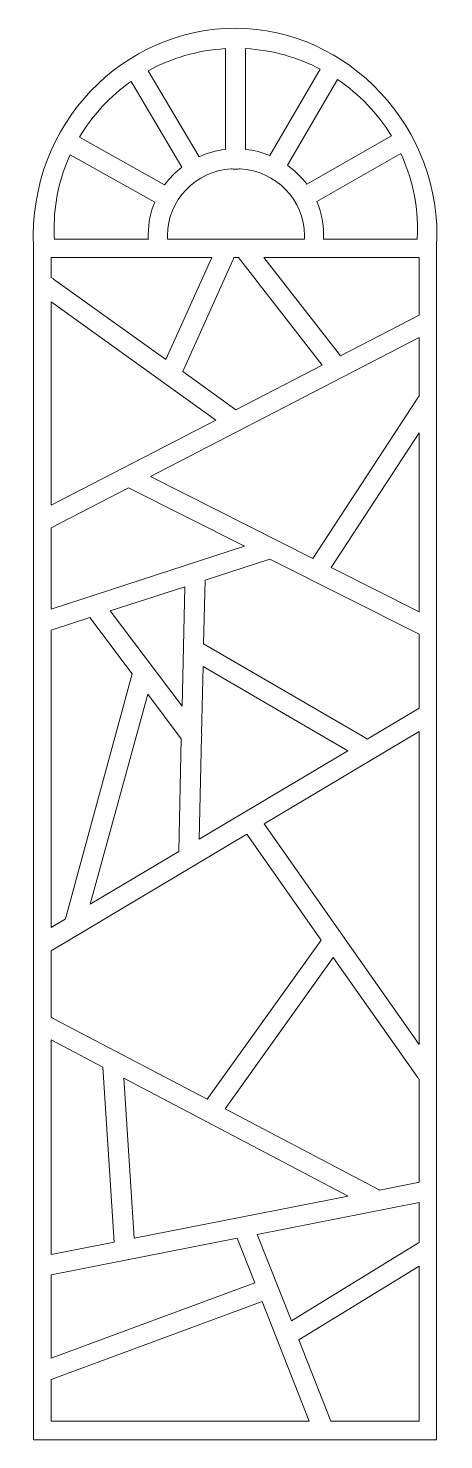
# Model space of a CAD drawing. Header units: centimetres. Extents: x -27.1 to -21.8, y -9 to 9.
import ezdxf

# ---------------------------------------------------------------- set-up
doc = ezdxf.new("R2010")
doc.units = ezdxf.units.CM
doc.header["$MEASUREMENT"] = 0
doc.layers.add('layer 1', color=7, linetype='Continuous')

msp = doc.modelspace()

# ---------------------------------------------------------------- linework, layer by layer
at = {"layer": 'layer 1', "color": 250, "lineweight": 9}
for points, knots in [([(-24.41841, 9.00077), (-22.99833, 9.00077), (-21.76871, 7.73472), (-21.86079, 6.21155), (-21.86079, 6.21155), (-21.86079, 1.17271), (-21.86079, -3.93543), (-21.86079, -9.00021), (-21.86079, -9.00021), (-21.86079, -9.00021), (-26.99672, -9.00021), (-26.99672, -9.00021), (-26.99672, -9.00021), (-26.99672, -3.9363), (-26.99672, 1.17724), (-26.99672, 6.21155), (-26.99672, 6.21155), (-27.06249, 7.80016), (-25.83849, 9.00077), (-24.41841, 9.00077)], [0, 0, 0, 0, 0.16666667, 0.16666667, 0.16666667, 0.16666667, 0.33333333, 0.33333333, 0.33333333, 0.33333333, 0.5, 0.5, 0.5, 0.5, 0.66666667, 0.66666667, 0.66666667, 0.66666667, 1, 1, 1, 1]), ([(-25.53546, 8.45709), (-25.24022, 8.61989), (-24.9058, 8.72031), (-24.55037, 8.74037), (-24.55037, 8.74037), (-24.55037, 8.74037), (-24.55037, 7.45439), (-24.55037, 7.45439), (-24.55037, 7.45439), (-24.66893, 7.44042), (-24.78189, 7.40818), (-24.88616, 7.36065), (-24.88616, 7.36065), (-24.88616, 7.36065), (-25.53546, 8.45709), (-25.53546, 8.45709)], [0, 0, 0, 0, 0.2, 0.2, 0.2, 0.2, 0.4, 0.4, 0.4, 0.4, 0.6, 0.6, 0.6, 0.6, 1, 1, 1, 1]), ([(-24.29322, 8.7408), (-23.95115, 8.72248), (-23.62845, 8.62966), (-23.34115, 8.47849), (-23.34115, 8.47849), (-23.34115, 8.47849), (-23.98414, 7.37717), (-23.98414, 7.37717), (-23.98414, 7.37717), (-23.98414, 7.37717), (-23.98421, 7.37704), (-23.98421, 7.37704), (-23.98421, 7.37704), (-24.08107, 7.41699), (-24.18486, 7.44394), (-24.29322, 7.45564), (-24.29322, 7.45564), (-24.29322, 7.45564), (-24.29322, 8.7408), (-24.29322, 8.7408)], [0, 0, 0, 0, 0.16666667, 0.16666667, 0.16666667, 0.16666667, 0.33333333, 0.33333333, 0.33333333, 0.33333333, 0.5, 0.5, 0.5, 0.5, 0.66666667, 0.66666667, 0.66666667, 0.66666667, 1, 1, 1, 1]), ([(-26.41053, 7.6119), (-26.24356, 7.89165), (-26.01885, 8.13358), (-25.75291, 8.32115), (-25.75291, 8.32115), (-25.75291, 8.32115), (-25.10582, 7.22842), (-25.10582, 7.22842), (-25.10582, 7.22842), (-25.18941, 7.16407), (-25.26344, 7.08833), (-25.32538, 7.00365), (-25.32538, 7.00365), (-25.32538, 7.00365), (-26.41053, 7.6119), (-26.41053, 7.6119)], [0, 0, 0, 0, 0.2, 0.2, 0.2, 0.2, 0.4, 0.4, 0.4, 0.4, 0.6, 0.6, 0.6, 0.6, 1, 1, 1, 1]), ([(-23.1208, 8.34663), (-22.84399, 8.15932), (-22.60984, 7.91397), (-22.43615, 7.62843), (-22.43615, 7.62843), (-22.43615, 7.62843), (-23.5127, 7.01101), (-23.5127, 7.01101), (-23.5127, 7.01101), (-23.58159, 7.10353), (-23.66494, 7.18516), (-23.75951, 7.25264), (-23.75951, 7.25264), (-23.75951, 7.25264), (-23.1208, 8.34663), (-23.1208, 8.34663)], [0, 0, 0, 0, 0.2, 0.2, 0.2, 0.2, 0.4, 0.4, 0.4, 0.4, 0.6, 0.6, 0.6, 0.6, 1, 1, 1, 1]), ([(-25.53252, 6.30965), (-25.53252, 6.30965), (-26.72984, 6.30965), (-26.72984, 6.30965), (-26.72984, 6.30965), (-26.73227, 6.35301), (-26.73364, 6.39658), (-26.73364, 6.4406), (-26.73364, 6.4406), (-26.73364, 6.77706), (-26.66047, 7.09709), (-26.52919, 7.38571), (-26.52919, 7.38571), (-26.52919, 7.38571), (-25.45087, 6.78128), (-25.45087, 6.78128), (-25.45087, 6.78128), (-25.5037, 6.6547), (-25.5329, 6.51641), (-25.5329, 6.37166), (-25.5329, 6.37166), (-25.5329, 6.36253), (-25.53276, 6.33709), (-25.53252, 6.30965)], [0, 0, 0, 0, 0.14285714, 0.14285714, 0.14285714, 0.14285714, 0.28571429, 0.28571429, 0.28571429, 0.28571429, 0.42857143, 0.42857143, 0.42857143, 0.42857143, 0.57142857, 0.57142857, 0.57142857, 0.57142857, 0.71428571, 0.71428571, 0.71428571, 0.71428571, 1, 1, 1, 1]), ([(-22.31573, 7.40299), (-22.17942, 7.10987), (-22.10319, 6.78382), (-22.10319, 6.4406), (-22.10319, 6.4406), (-22.10319, 6.39658), (-22.10456, 6.35301), (-22.107, 6.30965), (-22.107, 6.30965), (-22.107, 6.30965), (-23.30006, 6.30965), (-23.30006, 6.30965), (-23.30006, 6.30965), (-23.29982, 6.33709), (-23.29968, 6.36253), (-23.29968, 6.37166), (-23.29968, 6.37166), (-23.29968, 6.51959), (-23.33014, 6.6608), (-23.38521, 6.78962), (-23.38521, 6.78962), (-23.38521, 6.78962), (-22.31573, 7.40299), (-22.31573, 7.40299)], [0, 0, 0, 0, 0.14285714, 0.14285714, 0.14285714, 0.14285714, 0.28571429, 0.28571429, 0.28571429, 0.28571429, 0.42857143, 0.42857143, 0.42857143, 0.42857143, 0.57142857, 0.57142857, 0.57142857, 0.57142857, 0.71428571, 0.71428571, 0.71428571, 0.71428571, 1, 1, 1, 1]), ([(-23.54459, 6.30965), (-23.54459, 6.30965), (-25.288, 6.30965), (-25.288, 6.30965), (-25.288, 6.30965), (-25.28839, 6.32734), (-25.28861, 6.34779), (-25.28861, 6.35808), (-25.28861, 6.35808), (-25.28861, 6.80751), (-24.92913, 7.17751), (-24.47667, 7.20798), (-24.47667, 7.20798), (-24.46164, 7.2046), (-24.44358, 7.20273), (-24.4218, 7.20273), (-24.4218, 7.20273), (-24.39888, 7.20273), (-24.38009, 7.20479), (-24.36462, 7.20852), (-24.36462, 7.20852), (-23.90807, 7.18223), (-23.54398, 6.81038), (-23.54398, 6.35808), (-23.54398, 6.35808), (-23.54398, 6.34779), (-23.5442, 6.32734), (-23.54459, 6.30965)], [0, 0, 0, 0, 0.125, 0.125, 0.125, 0.125, 0.25, 0.25, 0.25, 0.25, 0.375, 0.375, 0.375, 0.375, 0.5, 0.5, 0.5, 0.5, 0.625, 0.625, 0.625, 0.625, 0.75, 0.75, 0.75, 0.75, 1, 1, 1, 1]), ([(-26.77137, 6.07553), (-26.77137, 6.07553), (-24.72363, 6.07553), (-24.72363, 6.07553), (-24.72363, 6.07553), (-24.72363, 6.07553), (-25.30759, 4.77471), (-25.30759, 4.77471), (-25.30759, 4.77471), (-25.30759, 4.77471), (-26.73879, 5.80178), (-26.73879, 5.80178), (-26.73879, 5.80178), (-26.74958, 5.80952), (-26.76037, 5.81728), (-26.77137, 5.82379), (-26.77137, 5.82379), (-26.77137, 5.82379), (-26.77137, 6.07553), (-26.77137, 6.07553)], [0, 0, 0, 0, 0.16666667, 0.16666667, 0.16666667, 0.16666667, 0.33333333, 0.33333333, 0.33333333, 0.33333333, 0.5, 0.5, 0.5, 0.5, 0.66666667, 0.66666667, 0.66666667, 0.66666667, 1, 1, 1, 1]), ([(-24.44222, 6.07553), (-24.44222, 6.07553), (-24.38402, 6.07553), (-24.38402, 6.07553), (-24.38402, 6.07553), (-24.38402, 6.07553), (-23.31669, 4.70426), (-23.31669, 4.70426), (-23.31669, 4.70426), (-23.31669, 4.70426), (-24.41641, 4.13518), (-24.41641, 4.13518), (-24.41641, 4.13518), (-24.41641, 4.13518), (-25.09393, 4.62139), (-25.09393, 4.62139), (-25.09393, 4.62139), (-25.09393, 4.62139), (-24.45658, 6.04115), (-24.45658, 6.04115), (-24.45658, 6.04115), (-24.45143, 6.05263), (-24.4463, 6.0641), (-24.44222, 6.07553)], [0, 0, 0, 0, 0.14285714, 0.14285714, 0.14285714, 0.14285714, 0.28571429, 0.28571429, 0.28571429, 0.28571429, 0.42857143, 0.42857143, 0.42857143, 0.42857143, 0.57142857, 0.57142857, 0.57142857, 0.57142857, 0.71428571, 0.71428571, 0.71428571, 0.71428571, 1, 1, 1, 1]), ([(-24.05935, 6.07553), (-24.05935, 6.07553), (-22.08377, 6.07553), (-22.08377, 6.07553), (-22.08377, 6.07553), (-22.08377, 6.07553), (-22.08377, 5.34227), (-22.08377, 5.34227), (-22.08377, 5.34227), (-22.08377, 5.34227), (-23.08538, 4.82396), (-23.08538, 4.82396), (-23.08538, 4.82396), (-23.08924, 4.82912), (-23.09321, 4.83425), (-23.09721, 4.83939), (-23.09721, 4.83939), (-23.09721, 4.83939), (-24.05935, 6.07553), (-24.05935, 6.07553)], [0, 0, 0, 0, 0.16666667, 0.16666667, 0.16666667, 0.16666667, 0.33333333, 0.33333333, 0.33333333, 0.33333333, 0.5, 0.5, 0.5, 0.5, 0.66666667, 0.66666667, 0.66666667, 0.66666667, 1, 1, 1, 1]), ([(-26.77137, 2.91655), (-26.77137, 2.91655), (-26.77137, 5.51045), (-26.77137, 5.51045), (-26.77137, 5.51045), (-26.77137, 5.51045), (-24.67121, 4.00333), (-24.67121, 4.00333), (-24.67121, 4.00333), (-24.67121, 4.00333), (-26.77137, 2.91655), (-26.77137, 2.91655)], [0, 0, 0, 0, 0.25, 0.25, 0.25, 0.25, 0.5, 0.5, 0.5, 0.5, 1, 1, 1, 1]), ([(-22.08377, 5.05518), (-22.08377, 5.05518), (-22.08377, 4.30785), (-22.08377, 4.30785), (-22.08377, 4.30785), (-22.0958, 4.2952), (-22.10601, 4.27952), (-22.11623, 4.26383), (-22.11623, 4.26383), (-22.11623, 4.26383), (-23.43517, 2.24032), (-23.43517, 2.24032), (-23.43517, 2.24032), (-23.43517, 2.24032), (-25.5046, 3.28498), (-25.5046, 3.28498), (-25.5046, 3.28498), (-25.5046, 3.28498), (-22.08377, 5.05518), (-22.08377, 5.05518)], [0, 0, 0, 0, 0.16666667, 0.16666667, 0.16666667, 0.16666667, 0.33333333, 0.33333333, 0.33333333, 0.33333333, 0.5, 0.5, 0.5, 0.5, 0.66666667, 0.66666667, 0.66666667, 0.66666667, 1, 1, 1, 1]), ([(-22.08377, 3.84251), (-22.08377, 3.84251), (-22.08377, 1.55811), (-22.08377, 1.55811), (-22.08377, 1.55811), (-22.08377, 1.55811), (-23.20412, 2.12367), (-23.20412, 2.12367), (-23.20412, 2.12367), (-23.20412, 2.12367), (-22.08377, 3.84251), (-22.08377, 3.84251)], [0, 0, 0, 0, 0.25, 0.25, 0.25, 0.25, 0.5, 0.5, 0.5, 0.5, 1, 1, 1, 1]), ([(-26.77137, 1.59229), (-26.77137, 1.59229), (-26.77137, 2.62946), (-26.77137, 2.62946), (-26.77137, 2.62946), (-26.77137, 2.62946), (-25.78394, 3.14043), (-25.78394, 3.14043), (-25.78394, 3.14043), (-25.78394, 3.14043), (-24.30565, 2.39418), (-24.30565, 2.39418), (-24.30565, 2.39418), (-24.30565, 2.39418), (-26.77137, 1.59229), (-26.77137, 1.59229)], [0, 0, 0, 0, 0.2, 0.2, 0.2, 0.2, 0.4, 0.4, 0.4, 0.4, 0.6, 0.6, 0.6, 0.6, 1, 1, 1, 1]), ([(-22.08377, 1.27255), (-22.08377, 1.27255), (-22.08377, 0.32821), (-22.08377, 0.32821), (-22.08377, 0.32821), (-22.08377, 0.32821), (-22.74602, -0.06699), (-22.74602, -0.06699), (-22.74602, -0.06699), (-22.76011, -0.05318), (-22.77874, -0.04233), (-22.79739, -0.03146), (-22.79739, -0.03146), (-22.79739, -0.03146), (-24.8279, 1.15171), (-24.8279, 1.15171), (-24.8279, 1.15171), (-24.8279, 1.15171), (-24.80965, 1.96247), (-24.80965, 1.96247), (-24.80965, 1.96247), (-24.80965, 1.96247), (-23.983, 2.2313), (-23.983, 2.2313), (-23.983, 2.2313), (-23.983, 2.2313), (-22.08377, 1.27255), (-22.08377, 1.27255)], [0, 0, 0, 0, 0.125, 0.125, 0.125, 0.125, 0.25, 0.25, 0.25, 0.25, 0.375, 0.375, 0.375, 0.375, 0.5, 0.5, 0.5, 0.5, 0.625, 0.625, 0.625, 0.625, 0.75, 0.75, 0.75, 0.75, 1, 1, 1, 1]), ([(-25.10312, 0.35314), (-25.10312, 0.35314), (-25.06879, 1.87819), (-25.06879, 1.87819), (-25.06879, 1.87819), (-25.06879, 1.87819), (-26.0196, 1.56898), (-26.0196, 1.56898), (-26.0196, 1.56898), (-26.0196, 1.56898), (-25.10312, 0.35314), (-25.10312, 0.35314)], [0, 0, 0, 0, 0.25, 0.25, 0.25, 0.25, 0.5, 0.5, 0.5, 0.5, 1, 1, 1, 1]), ([(-26.77137, -2.46912), (-26.77137, -2.46912), (-26.77137, 1.3245), (-26.77137, 1.3245), (-26.77137, 1.3245), (-26.77137, 1.3245), (-26.27711, 1.48523), (-26.27711, 1.48523), (-26.27711, 1.48523), (-26.27711, 1.48523), (-25.73673, 0.76835), (-25.73673, 0.76835), (-25.73673, 0.76835), (-25.73673, 0.76835), (-26.58581, -2.3411), (-26.58581, -2.3411), (-26.58581, -2.3411), (-26.58769, -2.34797), (-26.58958, -2.35482), (-26.59127, -2.36165), (-26.59127, -2.36165), (-26.59127, -2.36165), (-26.77137, -2.46912), (-26.77137, -2.46912)], [0, 0, 0, 0, 0.14285714, 0.14285714, 0.14285714, 0.14285714, 0.28571429, 0.28571429, 0.28571429, 0.28571429, 0.42857143, 0.42857143, 0.42857143, 0.42857143, 0.57142857, 0.57142857, 0.57142857, 0.57142857, 0.71428571, 0.71428571, 0.71428571, 0.71428571, 1, 1, 1, 1]), ([(-22.99164, -0.21356), (-22.99164, -0.21356), (-24.83446, 0.86025), (-24.83446, 0.86025), (-24.83446, 0.86025), (-24.83446, 0.86025), (-24.85361, 0.00948), (-24.85361, 0.00948), (-24.85361, 0.00948), (-24.84896, -0.00545), (-24.84839, -0.02108), (-24.85467, -0.03792), (-24.85467, -0.03792), (-24.85467, -0.03792), (-24.88404, -1.34286), (-24.88404, -1.34286), (-24.88404, -1.34286), (-24.88404, -1.34286), (-22.99164, -0.21356), (-22.99164, -0.21356)], [0, 0, 0, 0, 0.16666667, 0.16666667, 0.16666667, 0.16666667, 0.33333333, 0.33333333, 0.33333333, 0.33333333, 0.5, 0.5, 0.5, 0.5, 0.66666667, 0.66666667, 0.66666667, 0.66666667, 1, 1, 1, 1]), ([(-25.14479, -1.49847), (-25.14479, -1.49847), (-25.11241, -0.05989), (-25.11241, -0.05989), (-25.11241, -0.05989), (-25.11241, -0.05989), (-25.5405, 0.50802), (-25.5405, 0.50802), (-25.5405, 0.50802), (-25.5405, 0.50802), (-26.2721, -2.17118), (-26.2721, -2.17118), (-26.2721, -2.17118), (-26.2721, -2.17118), (-25.14479, -1.49847), (-25.14479, -1.49847)], [0, 0, 0, 0, 0.2, 0.2, 0.2, 0.2, 0.4, 0.4, 0.4, 0.4, 0.6, 0.6, 0.6, 0.6, 1, 1, 1, 1]), ([(-22.08377, 0.0313), (-22.08377, 0.0313), (-22.08377, -3.95913), (-22.08377, -3.95913), (-22.08377, -3.95913), (-22.08377, -3.95913), (-24.05882, -1.14731), (-24.05882, -1.14731), (-24.05882, -1.14731), (-24.05882, -1.14731), (-22.08377, 0.0313), (-22.08377, 0.0313)], [0, 0, 0, 0, 0.25, 0.25, 0.25, 0.25, 0.5, 0.5, 0.5, 0.5, 1, 1, 1, 1]), ([(-26.77137, -3.61376), (-26.77137, -3.61376), (-26.77137, -2.76604), (-26.77137, -2.76604), (-26.77137, -2.76604), (-26.77137, -2.76604), (-24.27932, -1.2789), (-24.27932, -1.2789), (-24.27932, -1.2789), (-24.27932, -1.2789), (-23.33229, -2.62716), (-23.33229, -2.62716), (-23.33229, -2.62716), (-23.33229, -2.62716), (-24.78509, -4.6582), (-24.78509, -4.6582), (-24.78509, -4.6582), (-24.78509, -4.6582), (-26.746, -3.62664), (-26.746, -3.62664), (-26.746, -3.62664), (-26.75445, -3.6222), (-26.7629, -3.61774), (-26.77137, -3.61376)], [0, 0, 0, 0, 0.14285714, 0.14285714, 0.14285714, 0.14285714, 0.28571429, 0.28571429, 0.28571429, 0.28571429, 0.42857143, 0.42857143, 0.42857143, 0.42857143, 0.57142857, 0.57142857, 0.57142857, 0.57142857, 0.71428571, 0.71428571, 0.71428571, 0.71428571, 1, 1, 1, 1]), ([(-22.08377, -4.40318), (-22.08377, -4.40318), (-22.08377, -5.71696), (-22.08377, -5.71696), (-22.08377, -5.71696), (-22.08918, -5.71794), (-22.09461, -5.71902), (-22.10005, -5.72009), (-22.10005, -5.72009), (-22.10005, -5.72009), (-22.58543, -5.81535), (-22.58543, -5.81535), (-22.58543, -5.81535), (-22.58543, -5.81535), (-22.5927, -5.81152), (-22.5927, -5.81152), (-22.5927, -5.81152), (-22.5927, -5.81152), (-24.55532, -4.77907), (-24.55532, -4.77907), (-24.55532, -4.77907), (-24.55532, -4.77907), (-23.17562, -2.85023), (-23.17562, -2.85023), (-23.17562, -2.85023), (-23.17562, -2.85023), (-22.10507, -4.37434), (-22.10507, -4.37434), (-22.10507, -4.37434), (-22.09812, -4.38424), (-22.09118, -4.39412), (-22.08377, -4.40318)], [0, 0, 0, 0, 0.11111111, 0.11111111, 0.11111111, 0.11111111, 0.22222222, 0.22222222, 0.22222222, 0.22222222, 0.33333333, 0.33333333, 0.33333333, 0.33333333, 0.44444444, 0.44444444, 0.44444444, 0.44444444, 0.55555556, 0.55555556, 0.55555556, 0.55555556, 0.66666667, 0.66666667, 0.66666667, 0.66666667, 0.77777778, 0.77777778, 0.77777778, 0.77777778, 1, 1, 1, 1]), ([(-26.77137, -6.63691), (-26.77137, -6.63691), (-26.77137, -3.90147), (-26.77137, -3.90147), (-26.77137, -3.90147), (-26.77137, -3.90147), (-26.11384, -4.24737), (-26.11384, -4.24737), (-26.11384, -4.24737), (-26.11384, -4.24737), (-25.96676, -6.47899), (-25.96676, -6.47899), (-25.96676, -6.47899), (-25.96676, -6.47899), (-26.77137, -6.63691), (-26.77137, -6.63691)], [0, 0, 0, 0, 0.2, 0.2, 0.2, 0.2, 0.4, 0.4, 0.4, 0.4, 0.6, 0.6, 0.6, 0.6, 1, 1, 1, 1]), ([(-25.71192, -6.42898), (-25.71192, -6.42898), (-22.98436, -5.89364), (-22.98436, -5.89364), (-22.98436, -5.89364), (-22.98436, -5.89364), (-25.84643, -4.38804), (-25.84643, -4.38804), (-25.84643, -4.38804), (-25.84643, -4.38804), (-25.71192, -6.42898), (-25.71192, -6.42898)], [0, 0, 0, 0, 0.25, 0.25, 0.25, 0.25, 0.5, 0.5, 0.5, 0.5, 1, 1, 1, 1]), ([(-22.08377, -5.97617), (-22.08377, -5.97617), (-22.08377, -6.48408), (-22.08377, -6.48408), (-22.08377, -6.48408), (-22.08377, -6.48408), (-22.09127, -6.4887), (-22.09127, -6.4887), (-22.09127, -6.4887), (-22.09127, -6.4887), (-23.70983, -7.48448), (-23.70983, -7.48448), (-23.70983, -7.48448), (-23.70983, -7.48448), (-24.14446, -6.38061), (-24.14446, -6.38061), (-24.14446, -6.38061), (-24.14446, -6.38061), (-22.08377, -5.97617), (-22.08377, -5.97617)], [0, 0, 0, 0, 0.16666667, 0.16666667, 0.16666667, 0.16666667, 0.33333333, 0.33333333, 0.33333333, 0.33333333, 0.5, 0.5, 0.5, 0.5, 0.66666667, 0.66666667, 0.66666667, 0.66666667, 1, 1, 1, 1]), ([(-26.77137, -7.95888), (-26.77137, -7.95888), (-26.77137, -6.89619), (-26.77137, -6.89619), (-26.77137, -6.89619), (-26.77137, -6.89619), (-24.40076, -6.43091), (-24.40076, -6.43091), (-24.40076, -6.43091), (-24.40076, -6.43091), (-24.17661, -7.00021), (-24.17661, -7.00021), (-24.17661, -7.00021), (-24.17661, -7.00021), (-26.77137, -7.95888), (-26.77137, -7.95888)], [0, 0, 0, 0, 0.2, 0.2, 0.2, 0.2, 0.4, 0.4, 0.4, 0.4, 0.6, 0.6, 0.6, 0.6, 1, 1, 1, 1]), ([(-22.08377, -6.78431), (-22.08377, -6.78431), (-22.08377, -8.76119), (-22.08377, -8.76119), (-22.08377, -8.76119), (-22.08377, -8.76119), (-23.20716, -8.76119), (-23.20716, -8.76119), (-23.20716, -8.76119), (-23.20716, -8.76119), (-23.61468, -7.72616), (-23.61468, -7.72616), (-23.61468, -7.72616), (-23.61468, -7.72616), (-22.08377, -6.78431), (-22.08377, -6.78431)], [0, 0, 0, 0, 0.2, 0.2, 0.2, 0.2, 0.4, 0.4, 0.4, 0.4, 0.6, 0.6, 0.6, 0.6, 1, 1, 1, 1]), ([(-23.48327, -8.76119), (-23.48327, -8.76119), (-26.77137, -8.76119), (-26.77137, -8.76119), (-26.77137, -8.76119), (-26.77137, -8.76119), (-26.77137, -8.23058), (-26.77137, -8.23058), (-26.77137, -8.23058), (-26.77137, -8.23058), (-24.08322, -7.23742), (-24.08322, -7.23742), (-24.08322, -7.23742), (-24.08322, -7.23742), (-23.48327, -8.76119), (-23.48327, -8.76119)], [0, 0, 0, 0, 0.2, 0.2, 0.2, 0.2, 0.4, 0.4, 0.4, 0.4, 0.6, 0.6, 0.6, 0.6, 1, 1, 1, 1])]:
    msp.add_open_spline(points, degree=3, knots=knots, dxfattribs=at)

doc.saveas('drawing.dxf')
